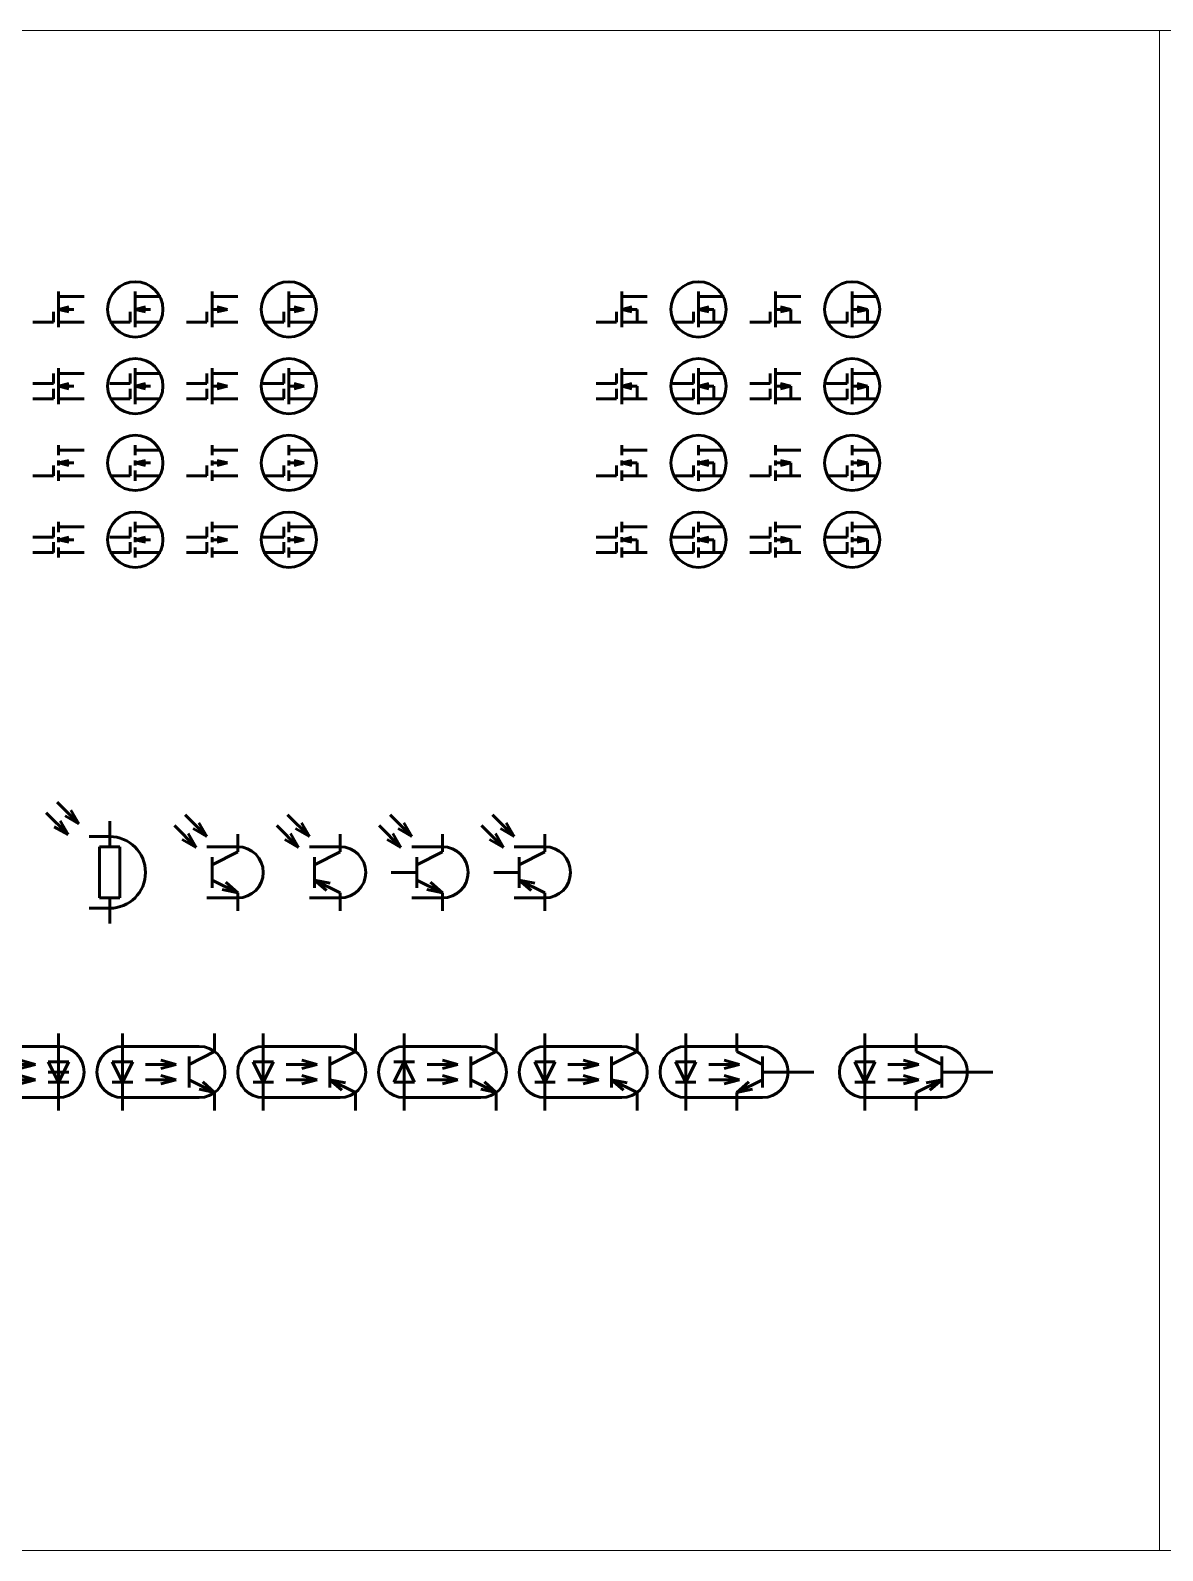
# Model space of a CAD drawing. Header units: millimetres. Extents: x 0 to 6510, y 0 to 297.
# Drawn here: x 2509.5 to 2730.6, y 0 to 297 of the extents above; entities that cross this region are included whole.
import ezdxf

# ---------------------------------------------------------------- set-up
doc = ezdxf.new("R2010")
doc.units = ezdxf.units.MM
doc.linetypes.add('K5LT_BASIC', pattern=[0])
doc.linetypes.add('K5LT_THIN', pattern=[0])

# ---------------------------------------------------------------- blocks, each defined once
blk = doc.blocks.new('U191')
at = {"color": 150, "linetype": 'K5LT_BASIC', "lineweight": 60, "true_color": 0x0080ff}
for p, q in [((2515, 246), (2515, 239)), ((2520, 245), (2515, 245)), ((2514, 242), (2514, 240)), ((2517, 243), (2515, 242.5)), ((2515, 242.5), (2518, 242.5)), ((2515, 242.5), (2517, 242)), ((2514, 240), (2510, 240)), ((2520, 240), (2515, 240))]:
    blk.add_line(p, q, dxfattribs=at)
blk = doc.blocks.new('U192')
at = {"color": 150, "linetype": 'K5LT_BASIC', "lineweight": 60, "true_color": 0x0080ff}
for p, q in [((2530, 246), (2530, 239)), ((2535, 245), (2530, 245)), ((2529, 242), (2529, 240)), ((2532, 243), (2530, 242.5)), ((2530, 242.5), (2533, 242.5)), ((2530, 242.5), (2532, 242)), ((2529, 240), (2525, 240)), ((2535, 240), (2530, 240))]:
    blk.add_line(p, q, dxfattribs=at)
blk.add_circle((2530, 242.5), 5.4, dxfattribs=at)
blk = doc.blocks.new('U193')
at = {"color": 150, "linetype": 'K5LT_BASIC', "lineweight": 60, "true_color": 0x0080ff}
for p, q in [((2545, 246), (2545, 239)), ((2550, 245), (2545, 245)), ((2544, 242), (2544, 240)), ((2545, 242.5), (2548, 242.5)), ((2546, 243), (2548, 242.5)), ((2548, 242.5), (2546, 242)), ((2544, 240), (2540, 240)), ((2550, 240), (2545, 240))]:
    blk.add_line(p, q, dxfattribs=at)
blk = doc.blocks.new('U194')
at = {"color": 150, "linetype": 'K5LT_BASIC', "lineweight": 60, "true_color": 0x0080ff}
for p, q in [((2560, 246), (2560, 239)), ((2565, 245), (2560, 245)), ((2559, 242), (2559, 240)), ((2560, 242.5), (2563, 242.5)), ((2561, 243), (2563, 242.5)), ((2563, 242.5), (2561, 242)), ((2559, 240), (2555, 240)), ((2565, 240), (2560, 240))]:
    blk.add_line(p, q, dxfattribs=at)
blk.add_circle((2560, 242.5), 5.4, dxfattribs=at)
blk = doc.blocks.new('U195')
at = {"color": 150, "linetype": 'K5LT_BASIC', "lineweight": 60, "true_color": 0x0080ff}
for p, q in [((2514, 230), (2514, 228)), ((2515, 231), (2515, 224)), ((2520, 230), (2515, 230)), ((2510, 228), (2514, 228)), ((2514, 227), (2514, 225)), ((2517, 228), (2515, 227.5)), ((2515, 227.5), (2518, 227.5)), ((2515, 227.5), (2517, 227)), ((2514, 225), (2510, 225)), ((2520, 225), (2515, 225))]:
    blk.add_line(p, q, dxfattribs=at)
blk = doc.blocks.new('U196')
at = {"color": 150, "linetype": 'K5LT_BASIC', "lineweight": 60, "true_color": 0x0080ff}
for p, q in [((2529, 230), (2529, 228)), ((2530, 231), (2530, 224)), ((2535, 230), (2530, 230)), ((2525, 228), (2529, 228)), ((2529, 227), (2529, 225)), ((2532, 228), (2530, 227.5)), ((2530, 227.5), (2533, 227.5)), ((2530, 227.5), (2532, 227)), ((2529, 225), (2525, 225)), ((2535, 225), (2530, 225))]:
    blk.add_line(p, q, dxfattribs=at)
blk.add_circle((2530, 227.5), 5.4, dxfattribs=at)
blk = doc.blocks.new('U197')
at = {"color": 150, "linetype": 'K5LT_BASIC', "lineweight": 60, "true_color": 0x0080ff}
for p, q in [((2544, 230), (2544, 228)), ((2545, 231), (2545, 224)), ((2550, 230), (2545, 230)), ((2540, 228), (2544, 228)), ((2544, 227), (2544, 225)), ((2545, 227.5), (2548, 227.5)), ((2546, 228), (2548, 227.5)), ((2548, 227.5), (2546, 227)), ((2544, 225), (2540, 225)), ((2550, 225), (2545, 225))]:
    blk.add_line(p, q, dxfattribs=at)
blk = doc.blocks.new('U198')
at = {"color": 150, "linetype": 'K5LT_BASIC', "lineweight": 60, "true_color": 0x0080ff}
for p, q in [((2559, 230), (2559, 228)), ((2560, 231), (2560, 224)), ((2565, 230), (2560, 230)), ((2555, 228), (2559, 228)), ((2559, 227), (2559, 225)), ((2560, 227.5), (2563, 227.5)), ((2561, 228), (2563, 227.5)), ((2563, 227.5), (2561, 227)), ((2559, 225), (2555, 225)), ((2565, 225), (2560, 225))]:
    blk.add_line(p, q, dxfattribs=at)
blk.add_circle((2560, 227.5), 5.4, dxfattribs=at)
blk = doc.blocks.new('U199')
at = {"color": 150, "linetype": 'K5LT_BASIC', "lineweight": 60, "true_color": 0x0080ff}
for p, q in [((2515, 216), (2515, 214)), ((2520, 215), (2515, 215)), ((2514, 212), (2514, 210)), ((2515, 213), (2515, 212)), ((2517, 213), (2515, 212.5)), ((2515, 212.5), (2518, 212.5)), ((2515, 212.5), (2517, 212)), ((2515, 211), (2515, 209)), ((2514, 210), (2510, 210)), ((2520, 210), (2515, 210))]:
    blk.add_line(p, q, dxfattribs=at)
blk = doc.blocks.new('U200')
at = {"color": 150, "linetype": 'K5LT_BASIC', "lineweight": 60, "true_color": 0x0080ff}
for p, q in [((2530, 216), (2530, 214)), ((2535, 215), (2530, 215)), ((2529, 212), (2529, 210)), ((2530, 213), (2530, 212)), ((2532, 213), (2530, 212.5)), ((2530, 212.5), (2533, 212.5)), ((2530, 212.5), (2532, 212)), ((2530, 211), (2530, 209)), ((2529, 210), (2525, 210)), ((2535, 210), (2530, 210))]:
    blk.add_line(p, q, dxfattribs=at)
blk.add_circle((2530, 212.5), 5.4, dxfattribs=at)
blk = doc.blocks.new('U201')
at = {"color": 150, "linetype": 'K5LT_BASIC', "lineweight": 60, "true_color": 0x0080ff}
for p, q in [((2545, 216), (2545, 214)), ((2550, 215), (2545, 215)), ((2544, 212), (2544, 210)), ((2545, 213), (2545, 212)), ((2545, 212.5), (2548, 212.5)), ((2545, 211), (2545, 209)), ((2546, 213), (2548, 212.5)), ((2548, 212.5), (2546, 212)), ((2544, 210), (2540, 210)), ((2550, 210), (2545, 210))]:
    blk.add_line(p, q, dxfattribs=at)
blk = doc.blocks.new('U202')
at = {"color": 150, "linetype": 'K5LT_BASIC', "lineweight": 60, "true_color": 0x0080ff}
for p, q in [((2560, 216), (2560, 214)), ((2565, 215), (2560, 215)), ((2559, 212), (2559, 210)), ((2560, 213), (2560, 212)), ((2560, 212.5), (2563, 212.5)), ((2560, 211), (2560, 209)), ((2561, 213), (2563, 212.5)), ((2563, 212.5), (2561, 212)), ((2559, 210), (2555, 210)), ((2565, 210), (2560, 210))]:
    blk.add_line(p, q, dxfattribs=at)
blk.add_circle((2560, 212.5), 5.4, dxfattribs=at)
blk = doc.blocks.new('U203')
at = {"color": 150, "linetype": 'K5LT_BASIC', "lineweight": 60, "true_color": 0x0080ff}
for p, q in [((2514, 200), (2514, 198)), ((2515, 201), (2515, 199)), ((2520, 200), (2515, 200)), ((2510, 198), (2514, 198)), ((2514, 197), (2514, 195)), ((2515, 198), (2515, 197)), ((2517, 198), (2515, 197.5)), ((2515, 197.5), (2518, 197.5)), ((2515, 197.5), (2517, 197)), ((2514, 195), (2510, 195)), ((2515, 196), (2515, 194)), ((2520, 195), (2515, 195))]:
    blk.add_line(p, q, dxfattribs=at)
blk = doc.blocks.new('U204')
at = {"color": 150, "linetype": 'K5LT_BASIC', "lineweight": 60, "true_color": 0x0080ff}
for p, q in [((2529, 200), (2529, 198)), ((2530, 201), (2530, 199)), ((2535, 200), (2530, 200)), ((2525, 198), (2529, 198)), ((2529, 197), (2529, 195)), ((2530, 198), (2530, 197)), ((2532, 198), (2530, 197.5)), ((2530, 197.5), (2533, 197.5)), ((2530, 197.5), (2532, 197)), ((2529, 195), (2525, 195)), ((2530, 196), (2530, 194)), ((2535, 195), (2530, 195))]:
    blk.add_line(p, q, dxfattribs=at)
blk.add_circle((2530, 197.5), 5.4, dxfattribs=at)
blk = doc.blocks.new('U205')
at = {"color": 150, "linetype": 'K5LT_BASIC', "lineweight": 60, "true_color": 0x0080ff}
for p, q in [((2544, 200), (2544, 198)), ((2545, 201), (2545, 199)), ((2550, 200), (2545, 200)), ((2540, 198), (2544, 198)), ((2544, 197), (2544, 195)), ((2545, 198), (2545, 197)), ((2545, 197.5), (2548, 197.5)), ((2546, 198), (2548, 197.5)), ((2548, 197.5), (2546, 197)), ((2544, 195), (2540, 195)), ((2545, 196), (2545, 194)), ((2550, 195), (2545, 195))]:
    blk.add_line(p, q, dxfattribs=at)
blk = doc.blocks.new('U206')
at = {"color": 150, "linetype": 'K5LT_BASIC', "lineweight": 60, "true_color": 0x0080ff}
for p, q in [((2559, 200), (2559, 198)), ((2560, 201), (2560, 199)), ((2565, 200), (2560, 200)), ((2555, 198), (2559, 198)), ((2559, 197), (2559, 195)), ((2560, 198), (2560, 197)), ((2560, 197.5), (2563, 197.5)), ((2561, 198), (2563, 197.5)), ((2563, 197.5), (2561, 197)), ((2559, 195), (2555, 195)), ((2560, 196), (2560, 194)), ((2565, 195), (2560, 195))]:
    blk.add_line(p, q, dxfattribs=at)
blk.add_circle((2560, 197.5), 5.4, dxfattribs=at)
blk = doc.blocks.new('U207')
at = {"color": 150, "linetype": 'K5LT_BASIC', "lineweight": 60, "true_color": 0x0080ff}
for p, q in [((2625, 246), (2625, 239)), ((2630, 245), (2625, 245)), ((2624, 242), (2624, 240)), ((2627, 243), (2625, 242.5)), ((2625, 242.5), (2628, 242.5)), ((2625, 242.5), (2627, 242)), ((2628, 242.5), (2628, 240)), ((2624, 240), (2620, 240)), ((2630, 240), (2625, 240))]:
    blk.add_line(p, q, dxfattribs=at)
blk = doc.blocks.new('U208')
at = {"color": 150, "linetype": 'K5LT_BASIC', "lineweight": 60, "true_color": 0x0080ff}
for p, q in [((2640, 246), (2640, 239)), ((2645, 245), (2640, 245)), ((2639, 242), (2639, 240)), ((2642, 243), (2640, 242.5)), ((2640, 242.5), (2643, 242.5)), ((2640, 242.5), (2642, 242)), ((2643, 242.5), (2643, 240)), ((2639, 240), (2635, 240)), ((2645, 240), (2640, 240))]:
    blk.add_line(p, q, dxfattribs=at)
blk.add_circle((2640, 242.5), 5.4, dxfattribs=at)
blk = doc.blocks.new('U209')
at = {"color": 150, "linetype": 'K5LT_BASIC', "lineweight": 60, "true_color": 0x0080ff}
for p, q in [((2655, 246), (2655, 239)), ((2660, 245), (2655, 245)), ((2654, 242), (2654, 240)), ((2655, 242.5), (2658, 242.5)), ((2656, 243), (2658, 242.5)), ((2658, 242.5), (2656, 242)), ((2658, 242.5), (2658, 240)), ((2654, 240), (2650, 240)), ((2660, 240), (2655, 240))]:
    blk.add_line(p, q, dxfattribs=at)
blk = doc.blocks.new('U210')
at = {"color": 150, "linetype": 'K5LT_BASIC', "lineweight": 60, "true_color": 0x0080ff}
for p, q in [((2670, 246), (2670, 239)), ((2675, 245), (2670, 245)), ((2669, 242), (2669, 240)), ((2670, 242.5), (2673, 242.5)), ((2671, 243), (2673, 242.5)), ((2673, 242.5), (2671, 242)), ((2673, 242.5), (2673, 240)), ((2669, 240), (2665, 240)), ((2675, 240), (2670, 240))]:
    blk.add_line(p, q, dxfattribs=at)
blk.add_circle((2670, 242.5), 5.4, dxfattribs=at)
blk = doc.blocks.new('U211')
at = {"color": 150, "linetype": 'K5LT_BASIC', "lineweight": 60, "true_color": 0x0080ff}
for p, q in [((2625, 216), (2625, 214)), ((2630, 215), (2625, 215)), ((2624, 212), (2624, 210)), ((2625, 213), (2625, 212)), ((2627, 213), (2625, 212.5)), ((2625, 212.5), (2628, 212.5)), ((2625, 212.5), (2627, 212)), ((2625, 211), (2625, 209)), ((2628, 212.5), (2628, 210)), ((2624, 210), (2620, 210)), ((2630, 210), (2625, 210))]:
    blk.add_line(p, q, dxfattribs=at)
blk = doc.blocks.new('U212')
at = {"color": 150, "linetype": 'K5LT_BASIC', "lineweight": 60, "true_color": 0x0080ff}
for p, q in [((2640, 216), (2640, 214)), ((2645, 215), (2640, 215)), ((2639, 212), (2639, 210)), ((2640, 213), (2640, 212)), ((2642, 213), (2640, 212.5)), ((2640, 212.5), (2643, 212.5)), ((2640, 212.5), (2642, 212)), ((2640, 211), (2640, 209)), ((2643, 212.5), (2643, 210)), ((2639, 210), (2635, 210)), ((2645, 210), (2640, 210))]:
    blk.add_line(p, q, dxfattribs=at)
blk.add_circle((2640, 212.5), 5.4, dxfattribs=at)
blk = doc.blocks.new('U213')
at = {"color": 150, "linetype": 'K5LT_BASIC', "lineweight": 60, "true_color": 0x0080ff}
for p, q in [((2655, 216), (2655, 214)), ((2660, 215), (2655, 215)), ((2654, 212), (2654, 210)), ((2655, 213), (2655, 212)), ((2655, 212.5), (2658, 212.5)), ((2655, 211), (2655, 209)), ((2656, 213), (2658, 212.5)), ((2658, 212.5), (2656, 212)), ((2658, 212.5), (2658, 210)), ((2654, 210), (2650, 210)), ((2660, 210), (2655, 210))]:
    blk.add_line(p, q, dxfattribs=at)
blk = doc.blocks.new('U214')
at = {"color": 150, "linetype": 'K5LT_BASIC', "lineweight": 60, "true_color": 0x0080ff}
for p, q in [((2670, 216), (2670, 214)), ((2675, 215), (2670, 215)), ((2669, 212), (2669, 210)), ((2670, 213), (2670, 212)), ((2670, 212.5), (2673, 212.5)), ((2670, 211), (2670, 209)), ((2671, 213), (2673, 212.5)), ((2673, 212.5), (2671, 212)), ((2673, 212.5), (2673, 210)), ((2669, 210), (2665, 210)), ((2675, 210), (2670, 210))]:
    blk.add_line(p, q, dxfattribs=at)
blk.add_circle((2670, 212.5), 5.4, dxfattribs=at)
blk = doc.blocks.new('U215')
at = {"color": 150, "linetype": 'K5LT_BASIC', "lineweight": 60, "true_color": 0x0080ff}
for p, q in [((2624, 230), (2624, 228)), ((2625, 231), (2625, 224)), ((2630, 230), (2625, 230)), ((2620, 228), (2624, 228)), ((2624, 227), (2624, 225)), ((2627, 228), (2625, 227.5)), ((2625, 227.5), (2628, 227.5)), ((2625, 227.5), (2627, 227)), ((2628, 227.5), (2628, 225)), ((2624, 225), (2620, 225)), ((2630, 225), (2625, 225))]:
    blk.add_line(p, q, dxfattribs=at)
blk = doc.blocks.new('U216')
at = {"color": 150, "linetype": 'K5LT_BASIC', "lineweight": 60, "true_color": 0x0080ff}
for p, q in [((2639, 230), (2639, 228)), ((2640, 231), (2640, 224)), ((2645, 230), (2640, 230)), ((2635, 228), (2639, 228)), ((2639, 227), (2639, 225)), ((2642, 228), (2640, 227.5)), ((2640, 227.5), (2643, 227.5)), ((2640, 227.5), (2642, 227)), ((2643, 227.5), (2643, 225)), ((2639, 225), (2635, 225)), ((2645, 225), (2640, 225))]:
    blk.add_line(p, q, dxfattribs=at)
blk.add_circle((2640, 227.5), 5.4, dxfattribs=at)
blk = doc.blocks.new('U217')
at = {"color": 150, "linetype": 'K5LT_BASIC', "lineweight": 60, "true_color": 0x0080ff}
for p, q in [((2654, 230), (2654, 228)), ((2655, 231), (2655, 224)), ((2660, 230), (2655, 230)), ((2650, 228), (2654, 228)), ((2654, 227), (2654, 225)), ((2655, 227.5), (2658, 227.5)), ((2656, 228), (2658, 227.5)), ((2658, 227.5), (2656, 227)), ((2658, 227.5), (2658, 225)), ((2654, 225), (2650, 225)), ((2660, 225), (2655, 225))]:
    blk.add_line(p, q, dxfattribs=at)
blk = doc.blocks.new('U218')
at = {"color": 150, "linetype": 'K5LT_BASIC', "lineweight": 60, "true_color": 0x0080ff}
for p, q in [((2669, 230), (2669, 228)), ((2670, 231), (2670, 224)), ((2675, 230), (2670, 230)), ((2665, 228), (2669, 228)), ((2669, 227), (2669, 225)), ((2670, 227.5), (2673, 227.5)), ((2671, 228), (2673, 227.5)), ((2673, 227.5), (2671, 227)), ((2673, 227.5), (2673, 225)), ((2669, 225), (2665, 225)), ((2675, 225), (2670, 225))]:
    blk.add_line(p, q, dxfattribs=at)
blk.add_circle((2670, 227.5), 5.4, dxfattribs=at)
blk = doc.blocks.new('U219')
at = {"color": 150, "linetype": 'K5LT_BASIC', "lineweight": 60, "true_color": 0x0080ff}
for p, q in [((2624, 200), (2624, 198)), ((2625, 201), (2625, 199)), ((2630, 200), (2625, 200)), ((2620, 198), (2624, 198)), ((2624, 197), (2624, 195)), ((2625, 198), (2625, 197)), ((2627, 198), (2625, 197.5)), ((2625, 197.5), (2628, 197.5)), ((2625, 197.5), (2627, 197)), ((2628, 197.5), (2628, 195)), ((2624, 195), (2620, 195)), ((2625, 196), (2625, 194)), ((2630, 195), (2625, 195))]:
    blk.add_line(p, q, dxfattribs=at)
blk = doc.blocks.new('U220')
at = {"color": 150, "linetype": 'K5LT_BASIC', "lineweight": 60, "true_color": 0x0080ff}
for p, q in [((2639, 200), (2639, 198)), ((2640, 201), (2640, 199)), ((2645, 200), (2640, 200)), ((2635, 198), (2639, 198)), ((2639, 197), (2639, 195)), ((2640, 198), (2640, 197)), ((2642, 198), (2640, 197.5)), ((2640, 197.5), (2643, 197.5)), ((2640, 197.5), (2642, 197)), ((2643, 197.5), (2643, 195)), ((2639, 195), (2635, 195)), ((2640, 196), (2640, 194)), ((2645, 195), (2640, 195))]:
    blk.add_line(p, q, dxfattribs=at)
blk.add_circle((2640, 197.5), 5.4, dxfattribs=at)
blk = doc.blocks.new('U221')
at = {"color": 150, "linetype": 'K5LT_BASIC', "lineweight": 60, "true_color": 0x0080ff}
for p, q in [((2654, 200), (2654, 198)), ((2655, 201), (2655, 199)), ((2660, 200), (2655, 200)), ((2650, 198), (2654, 198)), ((2654, 197), (2654, 195)), ((2655, 198), (2655, 197)), ((2655, 197.5), (2658, 197.5)), ((2656, 198), (2658, 197.5)), ((2658, 197.5), (2656, 197)), ((2658, 197.5), (2658, 195)), ((2654, 195), (2650, 195)), ((2655, 196), (2655, 194)), ((2660, 195), (2655, 195))]:
    blk.add_line(p, q, dxfattribs=at)
blk = doc.blocks.new('U222')
at = {"color": 150, "linetype": 'K5LT_BASIC', "lineweight": 60, "true_color": 0x0080ff}
for p, q in [((2669, 200), (2669, 198)), ((2670, 201), (2670, 199)), ((2675, 200), (2670, 200)), ((2665, 198), (2669, 198)), ((2669, 197), (2669, 195)), ((2670, 198), (2670, 197)), ((2670, 197.5), (2673, 197.5)), ((2671, 198), (2673, 197.5)), ((2673, 197.5), (2671, 197)), ((2673, 197.5), (2673, 195)), ((2669, 195), (2665, 195)), ((2670, 196), (2670, 194)), ((2675, 195), (2670, 195))]:
    blk.add_line(p, q, dxfattribs=at)
blk.add_circle((2670, 197.5), 5.4, dxfattribs=at)
blk = doc.blocks.new('U238')
at = {"color": 150, "linetype": 'K5LT_BASIC', "lineweight": 60, "true_color": 0x0080ff}
for p, q in [((2500, 86), (2500, 101)), ((2515, 101), (2515, 86)), ((2515, 98.5), (2500, 98.5)), ((2498, 95.5), (2502, 95.5)), ((2498, 91.5), (2500, 95.5)), ((2500, 95.5), (2502, 91.5)), ((2507.5, 95.8), (2510.5, 95)), ((2517, 95.5), (2513, 95.5)), ((2513, 95.5), (2515, 91.5)), ((2515, 91.5), (2517, 95.5)), ((2504.5, 95), (2510.5, 95)), ((2510.5, 95), (2507.5, 94.2)), ((2507.5, 92.8), (2510.5, 92)), ((2513, 93.5), (2517, 93.5)), ((2502, 91.5), (2498, 91.5)), ((2510.5, 92), (2504.5, 92)), ((2510.5, 92), (2507.5, 91.2)), ((2513, 91.5), (2517, 91.5)), ((2500, 88.5), (2515, 88.5))]:
    blk.add_line(p, q, dxfattribs=at)
for centre, start, end in [((2500, 93.5), 90, 270), ((2515, 93.5), 270, 90)]:
    blk.add_arc(centre, 5, start, end, dxfattribs=at)
blk = doc.blocks.new('U239')
at = {"color": 150, "linetype": 'K5LT_BASIC', "lineweight": 60, "true_color": 0x0080ff}
for p, q in [((2527.5, 86), (2527.5, 101)), ((2545.5, 97.5), (2545.5, 101)), ((2542.5, 98.5), (2527.5, 98.5)), ((2525.5, 95.5), (2529.5, 95.5)), ((2527.5, 91.5), (2525.5, 95.5)), ((2529.5, 95.5), (2527.5, 91.5)), ((2535, 95.8), (2538, 95)), ((2540.5, 95), (2545.5, 97.5)), ((2540.5, 90.5), (2540.5, 96.5)), ((2532, 95), (2538, 95)), ((2538, 95), (2535, 94.2)), ((2535, 92.8), (2538, 92)), ((2529.5, 91.5), (2525.5, 91.5)), ((2538, 92), (2532, 92)), ((2538, 92), (2535, 91.2)), ((2545.5, 89.5), (2540.5, 92)), ((2545.5, 89.5), (2542.46, 90.13)), ((2543.17, 91.56), (2545.5, 89.5)), ((2545.5, 86), (2545.5, 89.5)), ((2527.5, 88.5), (2542.5, 88.5))]:
    blk.add_line(p, q, dxfattribs=at)
for centre, start, end in [((2527.5, 93.5), 90, 270), ((2542.5, 93.5), 270, 90)]:
    blk.add_arc(centre, 5, start, end, dxfattribs=at)
blk = doc.blocks.new('U240')
at = {"color": 150, "linetype": 'K5LT_BASIC', "lineweight": 60, "true_color": 0x0080ff}
for p, q in [((2555, 86), (2555, 101)), ((2573, 97.5), (2573, 101)), ((2570, 98.5), (2555, 98.5)), ((2553, 95.5), (2557, 95.5)), ((2555, 91.5), (2553, 95.5)), ((2557, 95.5), (2555, 91.5)), ((2562.5, 95.8), (2565.5, 95)), ((2568, 95), (2573, 97.5)), ((2568, 90.5), (2568, 96.5)), ((2559.5, 95), (2565.5, 95)), ((2565.5, 95), (2562.5, 94.2)), ((2562.5, 92.8), (2565.5, 92)), ((2557, 91.5), (2553, 91.5)), ((2565.5, 92), (2559.5, 92)), ((2565.5, 92), (2562.5, 91.2)), ((2571.04, 91.37), (2568, 92)), ((2568, 92), (2570.33, 89.94)), ((2573, 89.5), (2568, 92)), ((2573, 86), (2573, 89.5)), ((2555, 88.5), (2570, 88.5))]:
    blk.add_line(p, q, dxfattribs=at)
for centre, start, end in [((2555, 93.5), 90, 270), ((2570, 93.5), 270, 90)]:
    blk.add_arc(centre, 5, start, end, dxfattribs=at)
blk = doc.blocks.new('U241')
at = {"color": 150, "linetype": 'K5LT_BASIC', "lineweight": 60, "true_color": 0x0080ff}
for p, q in [((2582.5, 86), (2582.5, 101)), ((2600.5, 97.5), (2600.5, 101)), ((2597.5, 98.5), (2582.5, 98.5)), ((2580.5, 95.5), (2584.5, 95.5)), ((2580.5, 91.5), (2582.5, 95.5)), ((2582.5, 95.5), (2584.5, 91.5)), ((2590, 95.8), (2593, 95)), ((2595.5, 95), (2600.5, 97.5)), ((2595.5, 90.5), (2595.5, 96.5)), ((2587, 95), (2593, 95)), ((2593, 95), (2590, 94.2)), ((2590, 92.8), (2593, 92)), ((2584.5, 91.5), (2580.5, 91.5)), ((2593, 92), (2587, 92)), ((2593, 92), (2590, 91.2)), ((2600.5, 89.5), (2595.5, 92)), ((2600.5, 89.5), (2597.46, 90.13)), ((2598.17, 91.56), (2600.5, 89.5)), ((2600.5, 86), (2600.5, 89.5)), ((2582.5, 88.5), (2597.5, 88.5))]:
    blk.add_line(p, q, dxfattribs=at)
for centre, start, end in [((2582.5, 93.5), 90, 270), ((2597.5, 93.5), 270, 90)]:
    blk.add_arc(centre, 5, start, end, dxfattribs=at)
blk = doc.blocks.new('U242')
at = {"color": 150, "linetype": 'K5LT_BASIC', "lineweight": 60, "true_color": 0x0080ff}
for p, q in [((2610, 86), (2610, 101)), ((2628, 97.5), (2628, 101)), ((2625, 98.5), (2610, 98.5)), ((2608, 95.5), (2612, 95.5)), ((2610, 91.5), (2608, 95.5)), ((2612, 95.5), (2610, 91.5)), ((2617.5, 95.8), (2620.5, 95)), ((2623, 95), (2628, 97.5)), ((2623, 90.5), (2623, 96.5)), ((2614.5, 95), (2620.5, 95)), ((2620.5, 95), (2617.5, 94.2)), ((2617.5, 92.8), (2620.5, 92)), ((2612, 91.5), (2608, 91.5)), ((2620.5, 92), (2614.5, 92)), ((2620.5, 92), (2617.5, 91.2)), ((2626.04, 91.37), (2623, 92)), ((2623, 92), (2625.33, 89.94)), ((2628, 89.5), (2623, 92)), ((2628, 86), (2628, 89.5)), ((2610, 88.5), (2625, 88.5))]:
    blk.add_line(p, q, dxfattribs=at)
for centre, start, end in [((2610, 93.5), 90, 270), ((2625, 93.5), 270, 90)]:
    blk.add_arc(centre, 5, start, end, dxfattribs=at)
blk = doc.blocks.new('U243')
at = {"color": 150, "linetype": 'K5LT_BASIC', "lineweight": 60, "true_color": 0x0080ff}
for p, q in [((2637.5, 86), (2637.5, 101)), ((2647.5, 97.5), (2647.5, 101)), ((2652.5, 98.5), (2637.5, 98.5)), ((2635.5, 95.5), (2639.5, 95.5)), ((2637.5, 91.5), (2635.5, 95.5)), ((2639.5, 95.5), (2637.5, 91.5)), ((2645, 95.8), (2648, 95)), ((2652.5, 95), (2647.5, 97.5)), ((2652.5, 96.5), (2652.5, 90.5)), ((2642, 95), (2648, 95)), ((2648, 95), (2645, 94.2)), ((2645, 92.8), (2648, 92)), ((2662.5, 93.5), (2652.5, 93.5)), ((2639.5, 91.5), (2635.5, 91.5)), ((2648, 92), (2642, 92)), ((2648, 92), (2645, 91.2)), ((2652.5, 92), (2647.5, 89.5)), ((2649.83, 91.56), (2647.5, 89.5)), ((2647.5, 89.5), (2650.54, 90.13)), ((2647.5, 89.5), (2647.5, 86)), ((2637.5, 88.5), (2652.5, 88.5))]:
    blk.add_line(p, q, dxfattribs=at)
for centre, start, end in [((2637.5, 93.5), 90, 270), ((2652.5, 93.5), 270, 90)]:
    blk.add_arc(centre, 5, start, end, dxfattribs=at)
blk = doc.blocks.new('U244')
at = {"color": 150, "linetype": 'K5LT_BASIC', "lineweight": 60, "true_color": 0x0080ff}
for p, q in [((2672.5, 86), (2672.5, 101)), ((2682.5, 97.5), (2682.5, 101)), ((2687.5, 98.5), (2672.5, 98.5)), ((2670.5, 95.5), (2674.5, 95.5)), ((2672.5, 91.5), (2670.5, 95.5)), ((2674.5, 95.5), (2672.5, 91.5)), ((2680, 95.8), (2683, 95)), ((2687.5, 95), (2682.5, 97.5)), ((2687.5, 96.5), (2687.5, 90.5)), ((2677, 95), (2683, 95)), ((2683, 95), (2680, 94.2)), ((2680, 92.8), (2683, 92)), ((2697.5, 93.5), (2687.5, 93.5)), ((2674.5, 91.5), (2670.5, 91.5)), ((2683, 92), (2677, 92)), ((2683, 92), (2680, 91.2)), ((2687.5, 92), (2682.5, 89.5)), ((2682.5, 89.5), (2682.5, 86)), ((2684.46, 91.37), (2687.5, 92)), ((2687.5, 92), (2685.17, 89.94)), ((2672.5, 88.5), (2687.5, 88.5))]:
    blk.add_line(p, q, dxfattribs=at)
for centre, start, end in [((2672.5, 93.5), 90, 270), ((2687.5, 93.5), 270, 90)]:
    blk.add_arc(centre, 5, start, end, dxfattribs=at)
blk = doc.blocks.new('U250')
at = {"color": 150, "linetype": 'K5LT_BASIC', "lineweight": 60, "true_color": 0x0080ff}
for p, q in [((2519, 142), (2514.75, 146.25)), ((2516.88, 139.88), (2512.63, 144.13)), ((2516.88, 139.88), (2515.32, 142.57)), ((2519, 142), (2516.31, 143.56)), ((2519, 142), (2517.44, 144.69)), ((2516.88, 139.88), (2514.19, 141.43)), ((2525, 137.5), (2525, 142.5)), ((2521, 139.5), (2525, 139.5)), ((2523, 137.5), (2527, 137.5)), ((2523, 127.5), (2523, 137.5)), ((2527, 137.5), (2527, 127.5)), ((2525, 125.5), (2521, 125.5)), ((2527, 127.5), (2523, 127.5)), ((2525, 122.5), (2525, 127.5))]:
    blk.add_line(p, q, dxfattribs=at)
blk.add_arc((2525, 132.5), 7, 270, 90, dxfattribs=at)
blk = doc.blocks.new('U251')
at = {"color": 150, "linetype": 'K5LT_BASIC', "lineweight": 60, "true_color": 0x0080ff}
for p, q in [((2544, 139.5), (2539.75, 143.75)), ((2541.88, 137.38), (2537.63, 141.63)), ((2541.88, 137.38), (2540.32, 140.07)), ((2544, 139.5), (2541.31, 141.06)), ((2544, 139.5), (2542.44, 142.19)), ((2550, 136.5), (2550, 140)), ((2541.88, 137.38), (2539.19, 138.93)), ((2544, 137.5), (2550, 137.5)), ((2545, 134), (2550, 136.5)), ((2545, 129.5), (2545, 135.5)), ((2550, 128.5), (2545, 131)), ((2550, 128.5), (2546.96, 129.13)), ((2547.67, 130.56), (2550, 128.5)), ((2550, 125), (2550, 128.5)), ((2550, 127.5), (2544, 127.5))]:
    blk.add_line(p, q, dxfattribs=at)
blk.add_arc((2550, 132.5), 5, 270, 90, dxfattribs=at)
blk = doc.blocks.new('U252')
at = {"color": 150, "linetype": 'K5LT_BASIC', "lineweight": 60, "true_color": 0x0080ff}
for p, q in [((2564, 139.5), (2559.75, 143.75)), ((2561.88, 137.38), (2557.63, 141.63)), ((2561.88, 137.38), (2560.32, 140.07)), ((2564, 139.5), (2561.31, 141.06)), ((2564, 139.5), (2562.44, 142.19)), ((2570, 136.5), (2570, 140)), ((2561.88, 137.38), (2559.19, 138.93)), ((2564, 137.5), (2570, 137.5)), ((2565, 134), (2570, 136.5)), ((2565, 129.5), (2565, 135.5)), ((2568.04, 130.37), (2565, 131)), ((2565, 131), (2567.33, 128.94)), ((2570, 128.5), (2565, 131)), ((2570, 125), (2570, 128.5)), ((2570, 127.5), (2564, 127.5))]:
    blk.add_line(p, q, dxfattribs=at)
blk.add_arc((2570, 132.5), 5, 270, 90, dxfattribs=at)
blk = doc.blocks.new('U253')
at = {"color": 150, "linetype": 'K5LT_BASIC', "lineweight": 60, "true_color": 0x0080ff}
for p, q in [((2604, 139.5), (2599.75, 143.75)), ((2601.88, 137.38), (2597.63, 141.63)), ((2601.88, 137.38), (2600.32, 140.07)), ((2604, 139.5), (2601.31, 141.06)), ((2604, 139.5), (2602.44, 142.19)), ((2610, 136.5), (2610, 140)), ((2601.88, 137.38), (2599.19, 138.93)), ((2604, 137.5), (2610, 137.5)), ((2605, 134), (2610, 136.5)), ((2605, 129.5), (2605, 135.5)), ((2600, 132.5), (2605, 132.5)), ((2608.04, 130.37), (2605, 131)), ((2605, 131), (2607.33, 128.94)), ((2610, 128.5), (2605, 131)), ((2610, 125), (2610, 128.5)), ((2610, 127.5), (2604, 127.5))]:
    blk.add_line(p, q, dxfattribs=at)
blk.add_arc((2610, 132.5), 5, 270, 90, dxfattribs=at)
blk = doc.blocks.new('U254')
at = {"color": 150, "linetype": 'K5LT_BASIC', "lineweight": 60, "true_color": 0x0080ff}
for p, q in [((2584, 139.5), (2579.75, 143.75)), ((2581.88, 137.38), (2577.63, 141.63)), ((2581.88, 137.38), (2580.32, 140.07)), ((2584, 139.5), (2581.31, 141.06)), ((2584, 139.5), (2582.44, 142.19)), ((2590, 136.5), (2590, 140)), ((2581.88, 137.38), (2579.19, 138.93)), ((2584, 137.5), (2590, 137.5)), ((2585, 134), (2590, 136.5)), ((2585, 129.5), (2585, 135.5)), ((2580, 132.5), (2585, 132.5)), ((2590, 128.5), (2585, 131)), ((2590, 128.5), (2586.96, 129.13)), ((2587.67, 130.56), (2590, 128.5)), ((2590, 125), (2590, 128.5)), ((2590, 127.5), (2584, 127.5))]:
    blk.add_line(p, q, dxfattribs=at)
blk.add_arc((2590, 132.5), 5, 270, 90, dxfattribs=at)
blk = doc.blocks.new('U1434')
at = {"color": 7, "linetype": 'K5LT_THIN', "lineweight": 18}
for p, q in [((2310, 297), (2730, 297)), ((2730, 297), (2730, 0)), ((2730, 0), (2310, 0))]:
    blk.add_line(p, q, dxfattribs=at)
blk = doc.blocks.new('U1435')
at = {"color": 7, "linetype": 'K5LT_THIN', "lineweight": 18}
for p, q in [((2730, 0), (2730, 297)), ((2730, 297), (3150, 297)), ((3150, 0), (2730, 0))]:
    blk.add_line(p, q, dxfattribs=at)

msp = doc.modelspace()

# ---------------------------------------------------------------- block references
for name in ['U1434', 'U1435', 'U192', 'U194', 'U208', 'U210', 'U191', 'U193', 'U207', 'U209', 'U196', 'U198', 'U216', 'U218', 'U195', 'U197', 'U215', 'U217', 'U200', 'U202', 'U212', 'U214', 'U199', 'U201', 'U211', 'U213', 'U204', 'U206', 'U220', 'U222', 'U203', 'U205', 'U219', 'U221', 'U250', 'U251', 'U252', 'U254', 'U253', 'U238', 'U239', 'U240', 'U241', 'U242', 'U243', 'U244']:
    msp.add_blockref(name, (0, 0))

doc.saveas('drawing.dxf')
